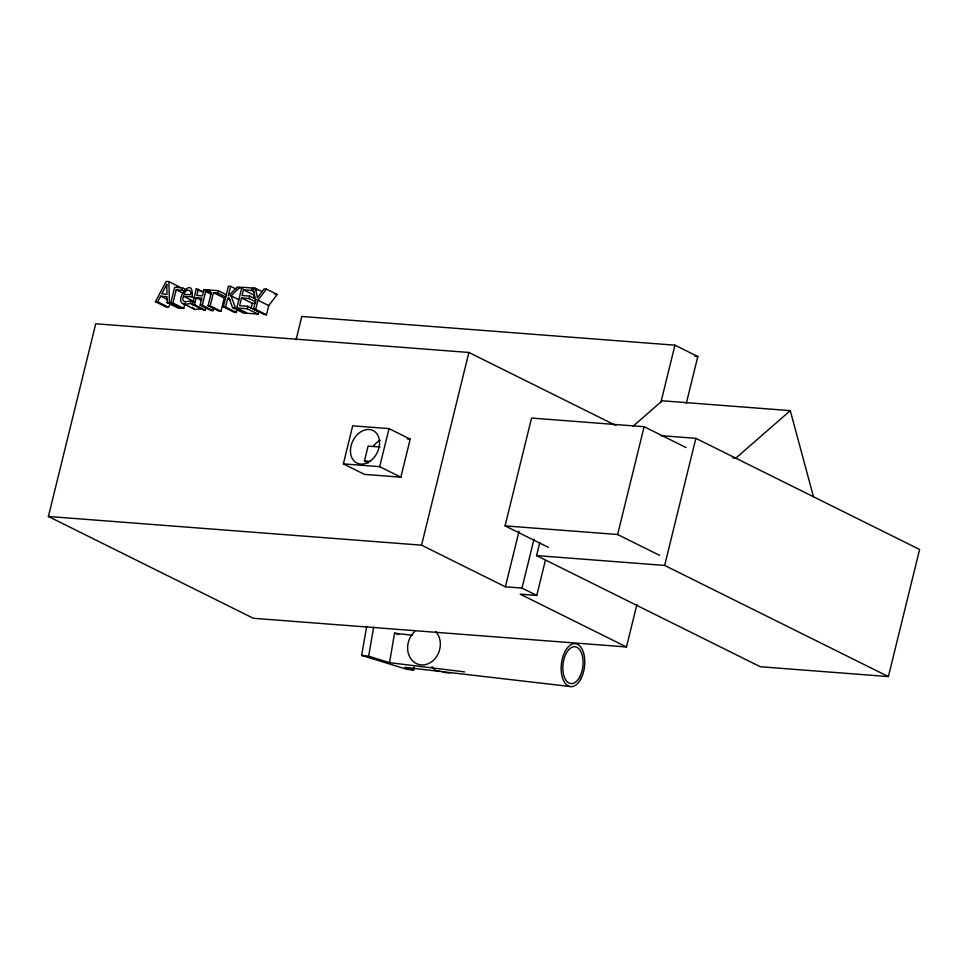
<?xml version="1.0" encoding="UTF-8"?>
<svg xmlns="http://www.w3.org/2000/svg" width="968" height="968" viewBox="0 0 968 968"><rect width="100%" height="100%" fill="white"/><g stroke="black" fill="none" stroke-linecap="round" stroke-linejoin="round"><path stroke-width="1.45" d="M414.086 667.158L413.59 670.074L406.62 669.263L361.693 655.409L366.666 626.248M464.616 671.901L389.535 662.656L368.663 656.219L373.636 627.058M389.535 662.656L394.569 633.193L412.271 635.25M192.124 296.873L183.472 296.208C179.915 307.098 193.89 297.14 190.285 303.407C166.581 310.014 194.399 270.253 192.124 296.873L194.822 298.204M636.92 604.431L626.477 646.963L253.326 618.274L48.4 516.476L95.735 323.772L468.887 352.461L615.878 425.484M185.021 303.093L183.714 308.393L181.609 308.235L170.84 302.875L174.651 287.327L182.601 287.944L186.642 289.952M183.714 308.393L172.945 303.032L176.2 289.795L182.032 290.243L184.731 291.574M182.032 290.243L182.601 287.944M203.716 291.828L196.226 288.984L192.414 304.533L194.52 304.702L205.289 310.05L205.978 307.255M194.52 304.702L196.238 297.696L201.901 298.132L200.17 305.138L210.951 310.486L213.057 310.643L213.746 307.824M198.331 289.154L196.782 295.446L202.445 295.881L203.994 289.589L208.798 291.09M213.057 310.643L202.276 305.295L206.099 289.747M211.133 294.175L207.091 292.167L207.648 289.868L218.26 290.69L226.343 294.695M220.97 311.26L210.189 305.9L213.444 292.651L224.225 298.011L220.97 311.26L218.865 311.091L208.084 305.743L211.339 292.493L207.091 292.167M225.774 296.994L217.691 292.977L218.26 290.69M237.003 309.675L236.325 312.434L234.111 312.265L223.342 306.916L228.424 286.189L230.638 286.359L236.035 289.033M236.325 312.434L225.556 307.086L227.589 298.809L228.896 297.515L232.598 307.63L243.379 312.979L246.259 313.196L235.478 307.848L232.598 307.63M230.638 286.359L228.303 295.893L237.475 286.891L242.859 288.428M255.891 301.907L249.163 298.567L241.516 297.975L239.628 305.67L247.832 306.299L258.601 311.66L258.008 314.104L247.59 313.305L236.809 307.945L241.903 287.23L252.321 288.028L251.716 290.473L254.415 291.816M251.716 290.473L243.512 289.843L242.121 295.53L249.756 296.111L256.496 299.463M249.163 298.567L249.756 296.111M258.008 314.104L247.227 308.756L247.832 306.299M251.039 308.453L252.297 303.323L241.516 297.975M253.592 298.035L254.294 295.204L243.512 289.843M255.407 288.27L257.452 297.745L264.07 288.936L266.418 289.117L277.187 294.466L268.729 305.586L266.478 314.757L264.264 314.588L253.483 309.228L255.661 300.358L252.938 288.077L255.407 288.27L262.147 291.61M266.478 314.757L255.697 309.397L257.948 300.225L266.418 289.117M296.063 339.816L301.786 316.476L674.95 345.177L697.819 356.539L686.288 403.474M343.362 463.878L352.703 425.823L389.039 428.618L410.202 439.133L400.861 477.188L364.537 474.393L343.362 463.878L379.686 466.673L400.861 477.188M368.348 462.885L364.452 460.95L368.094 446.103L380.025 447.022M379.686 466.673L389.039 428.618M545.311 560.641L536.768 595.429L521.994 588.084L505.381 586.814L421.552 545.165L468.887 352.461M548.396 547.38L505.066 525.866L531.553 418.055L644.119 426.706L686.082 447.555M505.381 586.814L519.029 531.226M521.994 588.084L534.009 539.14M661.205 435.673L695.859 438.335L919.6 549.485L888.382 676.584L760.303 666.734L536.574 555.584L539.805 542.443M659.607 555.366L617.632 534.518L644.119 426.706M660.975 402.059L674.95 345.177M888.382 676.584L664.641 565.433L695.859 438.335M176.95 286.758L179.673 286.964L168.904 281.615L166.169 281.41L155.461 301.689L157.699 301.871L160.64 296.196L167.004 296.68L167.089 302.585L177.87 307.945L180.205 308.127L169.424 302.766L167.089 302.585M155.461 301.689L166.242 307.05L168.48 307.219L170.235 303.819M235.478 307.848L231.001 295.821L240.161 287.097M632.697 426.537L662.209 400.788L790.275 410.638L813.483 496.765M790.275 410.638L735.801 458.179L732.788 457.949M201.054 308.756L195.088 309.506L183.158 303.662M274.839 294.284L277.187 294.466M213.444 292.651L217.691 292.977M252.297 303.323L254.838 303.529M170.84 302.875L172.945 303.032M200.17 305.138L202.276 305.295M208.084 305.743L210.189 305.9M223.342 306.916L225.556 307.086M236.809 307.945L247.227 308.756M253.483 309.228L255.697 309.397M205.289 310.05L203.183 309.893L190.285 303.407M694.806 356.297L697.819 356.539M407.298 438.915L410.202 439.133M364.452 460.95L370.417 461.409M505.066 525.866L617.632 534.518M48.4 516.476L421.552 545.165M536.574 555.584L664.641 565.433M536.768 595.429L520.155 594.146L626.477 646.963M361.693 655.409L368.663 656.219M569.329 686.421L404.709 667.327L413.59 670.074M394.569 633.193L398.695 634.463M252.938 288.077L256.98 290.085M257.948 300.225L268.729 305.586M231.001 295.821L239.084 299.838M227.589 298.809L230.287 300.141M207.648 289.868L210.346 291.211M203.994 289.589L206.692 290.92M196.226 288.984L201.622 291.671M196.238 297.696L201.622 300.37M176.2 289.795L182.928 293.135M183.472 296.208L194.241 301.556M190.865 300.54L193.673 301.895M160.64 296.196L167.367 299.536M157.699 301.871L168.48 307.219M193.939 309.01L192.342 307.292M168.904 281.615L169.424 302.766M435.624 631.475A19.154 16.069 -72.9 0 1 434.777 658.93A19.154 16.069 -72.9 0 1 411.073 659.075A19.154 16.069 -72.9 0 1 414.679 631.608M440.198 671.26A21.635 11.628 -83.4 0 1 432.031 666.504M451.027 672.554A19.154 16.069 -72.9 0 1 442.691 671.756M373.406 446.151A18.174 13.516 -63.6 0 1 380.085 440.259M190.817 292.868L190.575 294.708L183.956 294.199C183.993 290.533 190.793 288.101 190.817 292.868M166.786 284.314L161.825 293.885L166.968 294.284L166.786 284.314M579.747 676.862A18.561 9.97 -83.4 0 0 576.069 646.939A18.561 9.97 -83.4 0 0 563.049 671.707A18.561 9.97 -83.4 0 0 579.747 676.862M580.885 678.798A21.635 11.628 -83.4 0 0 576.589 643.914A21.635 11.628 -83.4 0 0 561.404 672.796A21.635 11.628 -83.4 0 0 580.885 678.798M368.167 462.389A18.174 13.516 -63.6 0 0 375.729 432.418A18.174 13.516 -63.6 0 0 351.118 445.582A18.174 13.516 -63.6 0 0 368.167 462.389"/></g></svg>
